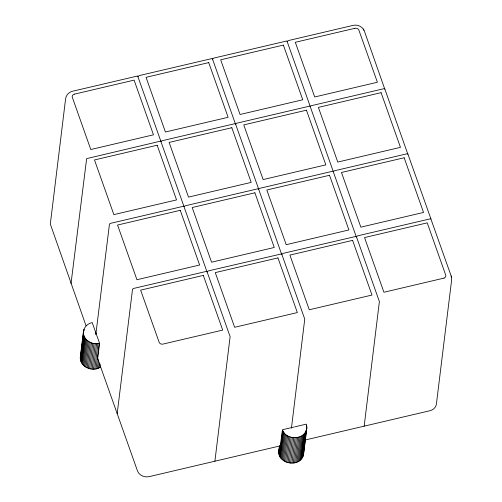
<?xml version="1.0" encoding="UTF-8"?>
<svg xmlns="http://www.w3.org/2000/svg" width="502" height="502" viewBox="0 0 502 502"><rect width="100%" height="100%" fill="white"/><g stroke="black" fill="none" stroke-linecap="round" stroke-linejoin="round"><path stroke-width="0.75" d="M100.664 367C92.895 372.722 78.801 366.742 80.408 356.357M83.533 330.9C82.108 339.396 91.991 345.514 99.578 343.343L92.199 322.535C88.07 323.42 84.292 326.626 83.533 330.9L80.276 357.474M295.101 426.769L306.283 424.146L306.415 424.504L306.841 427.867L303.578 454.448C300.792 468.855 275.228 463.798 279.143 449.271M303.578 454.448L303.566 451.072M306.841 427.867C305.774 440.21 286.058 440.888 282.425 429.75L294.354 426.945M71.033 283.442L86.639 158.626L160.747 141.087L183.97 206.447M80.282 358.604L83.803 329.801M80.42 359.733L83.552 334.269M83.916 331.056L84.11 329.513M80.703 360.844L83.828 335.38M81.111 361.929L84.236 336.466M81.644 362.971L84.769 337.513M82.303 363.969L85.428 338.511M83.075 364.904L86.2 339.446M83.953 365.77L87.084 340.306M84.932 366.548L88.057 341.09M85.993 367.244L89.118 341.787M87.128 367.841L90.253 342.383M88.327 368.336L91.452 342.872M89.569 368.719L92.694 343.255M90.849 368.989L93.981 343.531M95.7 334.451L95.888 332.939M95.92 333.799L109.467 224.036L110.591 223.334L183.82 206.184L207.056 271.99L208.299 270.911L281.653 253.874L304.752 319.115L291.436 428.168M92.155 369.146L95.28 343.682M93.46 369.183L96.585 343.719M94.765 369.102L97.89 343.644M96.039 368.901L99.17 343.443M97.62 359.256L99.578 343.343M97.281 368.593L98.367 359.777M98.48 368.167L99.107 363.028M99.609 367.633L100.061 363.963M117.179 413.629L132.541 289.127L133.664 288.43L206.893 271.275L230.117 336.641L214.894 461.206M278.742 451.486L279.376 446.347M278.748 452.616L279.558 446.002M278.892 453.739L279.884 445.663M279.168 454.85L282.331 430.503M279.576 455.935L282.701 430.478M280.11 456.983L283.235 431.519M280.769 457.975L283.894 432.517M281.54 458.91L284.672 433.452M282.419 459.776L285.55 434.318M283.398 460.56L286.523 435.102M284.458 461.25L287.583 435.792M285.594 461.846L288.719 436.389M286.793 462.342L289.918 436.884M288.035 462.725L291.166 437.267M289.315 463.001L292.446 437.537M290.62 463.151L293.745 437.694M291.926 463.189L295.057 437.731M293.231 463.108L296.356 437.65M294.505 462.913L297.636 437.455M295.747 462.599L298.878 437.142M296.946 462.173L300.07 436.715M298.075 461.645L301.2 436.182M299.129 461.012L302.254 435.548M300.096 460.284L303.227 434.82M300.968 459.468L304.099 434.01M301.733 458.577L304.865 433.119M302.386 457.617L305.511 432.159M302.913 456.607L306.126 430.245M306.502 427.158L306.691 425.614M303.315 455.54L306.835 426.738M364.163 426.16L379.386 301.595L356.288 236.348L282.94 253.391L281.697 254.47L258.455 188.658L185.225 205.814L184.102 206.517M137.837 76.706L139.079 75.626L212.308 58.47L235.545 124.283L236.787 123.197L310.016 106.041L333.24 171.408M212.471 59.186L213.714 58.106L286.943 40.951L310.167 106.311M287.106 41.666L288.349 40.58L353.201 25.357C357.7 24.228 362.833 26.775 364.414 31.187L384.821 89.237M80.678 355.259L81.073 354.199M161.029 141.42L162.152 140.717L235.382 123.567L258.605 188.928M310.299 106.374L311.422 105.677L384.651 88.521L407.894 154.334M258.737 188.99L259.86 188.294L333.09 171.138L356.332 236.95L357.575 235.865L430.804 218.715L451.273 276.307M333.372 171.471L334.501 170.774L407.731 153.618L430.948 218.979M160.891 141.351L137.667 75.99L72.621 91.226C68.987 92.01 65.988 95.16 65.586 98.888L50.313 224.061L86.068 325.861M281.151 445.65L149.213 476.624C144.645 477.728 139.167 475.488 137.485 470.914L97.739 358.773M304.764 440.103L429.844 410.743C433.094 410.027 436.05 407.398 436.414 403.978L451.649 279.859L451.166 275.931M363.981 30.202L363.235 28.991M451.449 276.947L451.555 277.342M74.585 94.106L74.014 94.276A3.119 2.679 7 0 0 72.244 97.106L90.787 149.533L153.48 134.812L134.103 80.132L74.585 94.106M444.006 278.108L383.923 292.252L364.54 237.571L427.233 222.857L445.776 275.278A3.119 2.679 7 0 1 444.006 278.108M208.738 62.612L146.044 77.327L165.422 132.007L228.121 117.292L208.738 62.612M283.373 45.092L220.679 59.807L240.063 114.487L302.756 99.772L283.373 45.092M354.826 28.319L295.314 42.287L314.698 96.968L377.391 82.246L358.773 29.844A3.119 2.679 7 0 0 355.422 28.212L354.826 28.319M157.176 145.229L94.483 159.943L113.86 214.624L176.56 199.909L157.176 145.229M231.811 127.709L169.118 142.424L188.501 197.104L251.195 182.389L231.811 127.709M306.446 110.183L243.752 124.904L263.136 179.584L325.829 164.863L306.446 110.183M381.087 92.663L318.387 107.384L337.771 162.064L400.464 147.343L381.087 92.663M180.249 210.325L117.556 225.04L136.939 279.721L199.633 265.006L180.249 210.325M254.884 192.799L192.191 207.521L211.574 262.201L274.268 247.48L254.884 192.799M329.519 175.28L266.826 190.001L286.209 244.681L348.903 229.96L329.519 175.28M404.16 157.76L341.467 172.475L360.844 227.155L423.544 212.44L404.16 157.76M203.323 275.416L140.629 290.137L159.247 342.54A3.119 2.679 7 0 0 162.598 344.171L222.706 330.096L203.323 275.416M277.957 257.896L215.264 272.617L234.647 327.291L297.341 312.577L277.957 257.896M352.599 240.376L289.905 255.091L309.282 309.772L371.982 295.057L352.599 240.376"/></g></svg>
